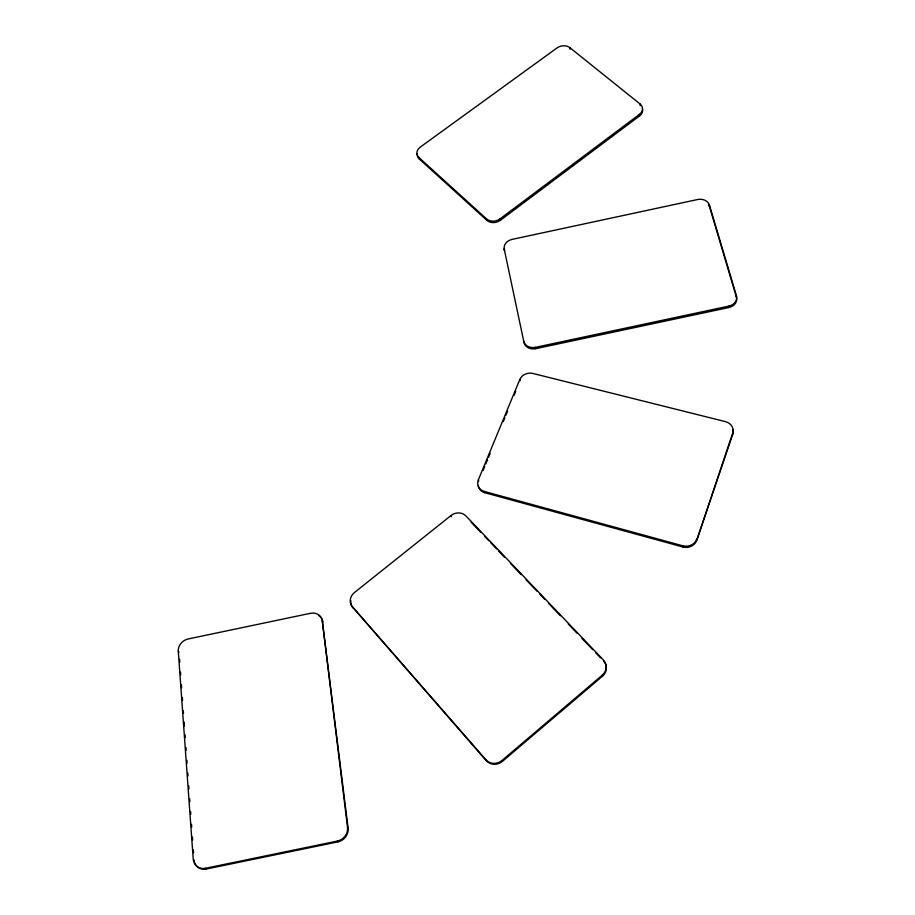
<?xml version="1.0" encoding="UTF-8"?>
<svg xmlns="http://www.w3.org/2000/svg" width="915" height="915" viewBox="0 0 915 915"><rect width="100%" height="100%" fill="white"/><g stroke="black" fill="none" stroke-linecap="round" stroke-linejoin="round"><path stroke-width="1.37" d="M478.202 485.876A10.603 9.299 -16.2 0 0 484.859 492.728L682.91 546.998A11.037 9.916 -1.4 0 0 696.738 540.353L732.686 433.104A10.74 9.276 -1 0 0 725.423 421.632L532.873 373.446A10.282 8.738 -12.3 0 0 519.812 379.485L478.385 479.78L478.751 481.016M696.738 540.353L732.698 434.408A10.717 9.264 -1 0 0 732.824 429.604M483.097 470.47L484.733 466.513M485.819 463.871L487.455 459.913M488.541 457.283L490.177 453.325M503.239 421.678L504.874 417.732M505.961 415.09L507.596 411.132M514.127 395.314L515.763 391.357M352.355 606.748L485.785 759.656A11.655 11.083 -30.8 0 0 502.026 760.479L602.333 675.11A11.392 10.705 -10 0 0 603.34 659.932L465.907 515.923A10.74 9.505 -19.2 0 0 451.015 515.522L354.46 592.531A11.014 9.779 -28.4 0 0 352.355 606.748L486.174 760.571A11.632 11.06 -30.9 0 0 502.392 761.394L602.539 676.139A11.369 10.694 -10 0 0 603.545 660.985M418.841 157.449L486.54 218.891A9.642 7.663 -12.6 0 0 500.025 218.879L639.459 114.364A9.436 7.24 -7.4 0 0 640.145 104.058L569.873 47.66A9.139 6.84 -9.7 0 0 557.098 47.877L420.385 147.029A9.344 7.217 -14.5 0 0 418.841 157.449L419.242 158.936L486.872 220.343A9.63 7.663 -12.6 0 0 500.322 220.332L639.585 115.908A9.425 7.24 -7.4 0 0 642.479 108.839M523.998 342.507L523.712 341.146A10.134 8.475 -11.7 0 0 535.412 347.345L728.878 306.102A10.259 8.452 -2.6 0 0 736.438 295.774L709.434 205.052A9.882 7.88 -4.6 0 0 697.585 199.527L512.137 239.375A9.779 7.892 -12 0 0 504.234 249.12L523.998 342.507A10.122 8.475 -11.7 0 0 535.687 348.695L728.889 307.52A10.248 8.441 -2.6 0 0 736.438 297.192L736.438 295.774M205.498 868.278L337.406 841.057A12.078 11.06 -48 0 0 347.506 827.251L322.309 620.965A11.106 9.802 -32.1 0 0 310.448 613.302L188.17 638.967A11.243 9.63 -37.3 0 0 178.276 651.171L193.225 859.116A12.295 10.808 -50.2 0 0 205.498 868.278L206.333 869.033L338.035 841.857A12.067 11.049 -48.1 0 0 348.112 828.075L322.309 620.965M478.385 479.78A10.614 9.31 -16.2 0 0 484.504 491.504L682.819 545.82A11.06 9.928 -1.5 0 0 696.681 539.164M471.191 522.248L480.993 532.53M484.916 536.636L488.839 540.754M490.795 542.801L496.685 548.966M498.641 551.024L504.52 557.189M510.41 563.354L521.195 574.666M526.091 579.801L536.876 591.101M539.816 594.19L544.722 599.325M548.645 603.431L560.403 615.761M568.249 623.984L577.068 633.237M581.974 638.373L592.76 649.673M595.699 652.761L600.595 657.896M178.276 651.171L179.088 652.189M337.406 841.057L338.035 841.857M347.506 827.251L348.112 828.075M485.785 759.656L486.174 760.571M502.026 760.479L502.392 761.394M451.015 515.522L451.415 516.712M708.565 204.651A9.871 7.869 -4.6 0 1 709.468 206.55L736.438 297.192M484.504 491.504L484.859 492.728M519.812 379.485L520.109 380.812M486.54 218.891L486.872 220.343M504.234 249.12L504.531 250.55A9.768 7.892 -12 0 1 504.44 248.491M500.025 218.879L500.322 220.332M602.333 675.11L602.539 676.139M535.412 347.345L535.687 348.695M569.873 47.66L570.079 49.227M639.459 114.364L639.585 115.908M640.145 104.058L640.26 105.614M179.603 659.303L179.809 662.151M180.518 672.113L180.724 674.95M181.445 684.912L181.65 687.76M182.371 697.71L182.577 700.558M183.297 710.52L183.503 713.357M184.109 721.901L184.418 726.167M185.036 734.699L185.242 737.547M185.962 747.509L186.168 750.346M186.889 760.308L187.095 763.156M187.815 773.106L188.01 775.954M188.73 785.916L188.936 788.764M189.657 798.715L189.863 801.563M190.583 811.525L190.789 814.361M191.51 824.324L191.715 827.171M192.425 837.122L192.63 839.97M193.351 849.932L193.557 852.78M682.819 545.82L682.91 546.998M709.434 205.052L709.468 206.55M728.878 306.102L728.889 307.52M732.686 433.104L732.698 434.408M206.333 869.033A12.272 10.797 -50.3 0 1 194.678 862.776M194.392 861.85A12.272 10.797 -50.3 0 1 194.072 859.883M318.946 615.681A11.094 9.791 -32.1 0 1 322.915 622.028M352.916 607.835A10.991 9.768 -28.5 0 1 350.868 600.606M419.242 158.936A9.333 7.217 -14.5 0 1 417.343 153.731"/></g></svg>
